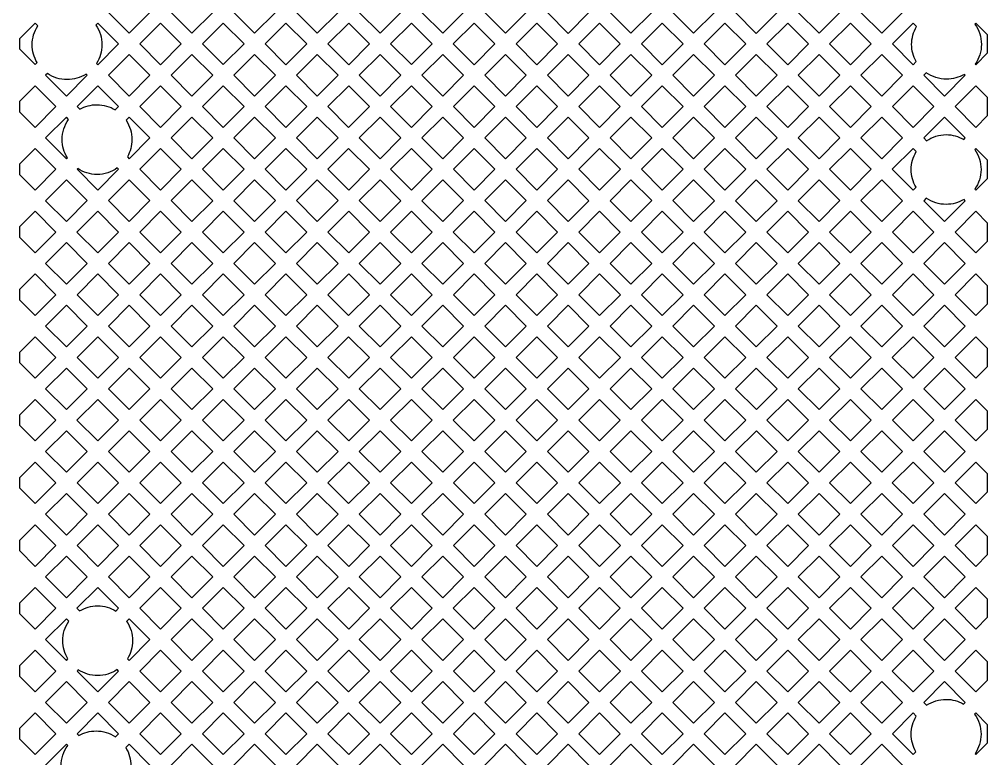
# Model space of a CAD drawing. Extents: x 726 to 4465, y 139 to 737.
# Drawn here: x 3900.276 to 3905.212, y 351.413 to 355.182 of the extents above; entities that cross this region are included whole.
import ezdxf

# ---------------------------------------------------------------- set-up
doc = ezdxf.new("R2010")
doc.units = 0
doc.layers.add('bak_bak_ttr1-bcq6716', color=11, linetype='Continuous')

msp = doc.modelspace()

# ---------------------------------------------------------------- linework, layer by layer
at = {"layer": 'bak_bak_ttr1-bcq6716'}
for points in [[(3900.7296, 355.2171), (3900.8356, 355.1111), (3900.9416, 355.2171), (3900.8356, 355.3231)], [(3901.6887, 355.2171), (3901.7947, 355.1111), (3901.9007, 355.2171), (3901.7947, 355.3231)], [(3901.0494, 355.2171), (3901.1554, 355.1111), (3901.2613, 355.2169), (3901.1553, 355.323)], [(3901.3691, 355.2169), (3901.4749, 355.1111), (3901.581, 355.2171), (3901.4751, 355.323)], [(3902.0085, 355.2171), (3902.1145, 355.1111), (3902.2204, 355.2169), (3902.1144, 355.323)], [(3902.3282, 355.2169), (3902.434, 355.1111), (3902.5401, 355.2171), (3902.4342, 355.323)], [(3902.6478, 355.2171), (3902.7538, 355.1111), (3902.8597, 355.2169), (3902.7537, 355.323)], [(3902.9675, 355.2169), (3903.0735, 355.1109), (3903.1795, 355.2169), (3903.0735, 355.323)], [(3903.2873, 355.2169), (3903.3931, 355.1111), (3903.4992, 355.2171), (3903.3933, 355.323)], [(3903.6069, 355.2171), (3903.7129, 355.1111), (3903.8188, 355.2169), (3903.7128, 355.323)], [(3903.9266, 355.2169), (3904.0326, 355.1109), (3904.1386, 355.2169), (3904.0326, 355.323)], [(3904.2464, 355.2169), (3904.3523, 355.1111), (3904.4583, 355.2171), (3904.3524, 355.323)], [(3904.566, 355.2171), (3904.672, 355.1111), (3904.7779, 355.2169), (3904.6719, 355.323)], [(3900.8895, 355.0572), (3900.9955, 354.9512), (3901.1015, 355.0572), (3900.9955, 355.1632)], [(3901.2093, 355.0572), (3901.3152, 354.9513), (3901.4211, 355.0572), (3901.3152, 355.1631)], [(3901.5288, 355.0572), (3901.6348, 354.9512), (3901.7408, 355.0572), (3901.6348, 355.1632)], [(3901.8486, 355.0572), (3901.9546, 354.9512), (3902.0606, 355.0572), (3901.9546, 355.1632)], [(3902.1684, 355.0572), (3902.2743, 354.9513), (3902.3802, 355.0572), (3902.2743, 355.1631)], [(3902.4879, 355.0572), (3902.5939, 354.9512), (3902.7, 355.0572), (3902.5939, 355.1632)], [(3902.8077, 355.0572), (3902.9137, 354.9512), (3903.0196, 355.0571), (3902.9136, 355.1631)], [(3903.1274, 355.0571), (3903.2333, 354.9512), (3903.3393, 355.0572), (3903.2334, 355.1631)], [(3903.447, 355.0572), (3903.553, 354.9512), (3903.6591, 355.0572), (3903.553, 355.1632)], [(3903.7668, 355.0572), (3903.8728, 354.9512), (3903.9787, 355.0571), (3903.8727, 355.1631)], [(3904.0865, 355.0571), (3904.1924, 354.9512), (3904.2984, 355.0572), (3904.1925, 355.1631)], [(3904.4061, 355.0572), (3904.5121, 354.9512), (3904.6182, 355.0572), (3904.5121, 355.1632)], [(3900.7296, 354.8973), (3900.8356, 354.7913), (3900.9416, 354.8973), (3900.8356, 355.0033)], [(3901.0494, 354.8973), (3901.1553, 354.7914), (3901.2613, 354.8974), (3901.1554, 355.0033)], [(3901.3691, 354.8974), (3901.4751, 354.7914), (3901.581, 354.8973), (3901.4749, 355.0033)], [(3901.6887, 354.8973), (3901.7947, 354.7913), (3901.9007, 354.8973), (3901.7947, 355.0033)], [(3902.0085, 354.8973), (3902.1144, 354.7914), (3902.2204, 354.8974), (3902.1145, 355.0033)], [(3902.3282, 354.8974), (3902.4342, 354.7914), (3902.5401, 354.8973), (3902.434, 355.0033)], [(3902.6478, 354.8973), (3902.7538, 354.7913), (3902.8598, 354.8973), (3902.7538, 355.0033)], [(3902.9676, 354.8973), (3903.0735, 354.7914), (3903.1794, 354.8973), (3903.0735, 355.0032)], [(3903.2871, 354.8973), (3903.3931, 354.7913), (3903.4992, 354.8973), (3903.3931, 355.0033)], [(3903.6069, 354.8973), (3903.7129, 354.7913), (3903.8189, 354.8973), (3903.7129, 355.0033)], [(3903.9267, 354.8973), (3904.0326, 354.7914), (3904.1385, 354.8973), (3904.0326, 355.0032)], [(3904.2462, 354.8973), (3904.3523, 354.7913), (3904.4583, 354.8973), (3904.3523, 355.0033)], [(3904.566, 354.8973), (3904.672, 354.7913), (3904.7781, 354.8973), (3904.672, 355.0033)], [(3900.2759, 354.7116), (3900.3561, 354.6315), (3900.4621, 354.7375), (3900.3561, 354.8435), (3900.2759, 354.7634)], [(3900.8895, 354.7374), (3900.9954, 354.6315), (3901.1014, 354.7375), (3900.9955, 354.8434)], [(3901.2092, 354.7375), (3901.3152, 354.6315), (3901.4212, 354.7375), (3901.3152, 354.8435)], [(3901.5289, 354.7375), (3901.635, 354.6315), (3901.7408, 354.7374), (3901.6348, 354.8434)], [(3901.8486, 354.7374), (3901.9545, 354.6315), (3902.0605, 354.7375), (3901.9546, 354.8434)], [(3902.1683, 354.7375), (3902.2743, 354.6315), (3902.3803, 354.7375), (3902.2743, 354.8435)], [(3902.4881, 354.7375), (3902.5941, 354.6315), (3902.7, 354.7374), (3902.5939, 354.8434)], [(3902.8077, 354.7374), (3902.9136, 354.6315), (3903.0196, 354.7375), (3902.9137, 354.8434)], [(3903.1274, 354.7375), (3903.2334, 354.6315), (3903.3393, 354.7374), (3903.2333, 354.8434)], [(3903.447, 354.7374), (3903.553, 354.6314), (3903.6591, 354.7374), (3903.553, 354.8434)], [(3903.7668, 354.7374), (3903.8727, 354.6315), (3903.9787, 354.7375), (3903.8728, 354.8434)], [(3904.0865, 354.7375), (3904.1925, 354.6315), (3904.2984, 354.7374), (3904.1924, 354.8434)], [(3904.4061, 354.7374), (3904.5121, 354.6314), (3904.6182, 354.7374), (3904.5121, 354.8434)], [(3904.7259, 354.7374), (3904.8318, 354.6315), (3904.9378, 354.7375), (3904.8319, 354.8434)], [(3905.0456, 354.7375), (3905.1516, 354.6315), (3905.2117, 354.6916), (3905.2117, 354.7832), (3905.1515, 354.8434)], [(3901.0493, 354.5776), (3901.1553, 354.4716), (3901.2613, 354.5776), (3901.1553, 354.6836)], [(3901.3691, 354.5776), (3901.4751, 354.4716), (3901.5811, 354.5776), (3901.4751, 354.6836)], [(3901.6888, 354.5776), (3901.7947, 354.4717), (3901.9006, 354.5776), (3901.7947, 354.6835)], [(3902.0084, 354.5776), (3902.1144, 354.4716), (3902.2204, 354.5776), (3902.1144, 354.6836)], [(3902.3282, 354.5776), (3902.4342, 354.4716), (3902.5402, 354.5776), (3902.4342, 354.6836)], [(3902.6479, 354.5776), (3902.7538, 354.4717), (3902.8597, 354.5776), (3902.7538, 354.6835)], [(3902.9675, 354.5776), (3903.0735, 354.4716), (3903.1795, 354.5776), (3903.0735, 354.6836)], [(3903.2873, 354.5776), (3903.3933, 354.4716), (3903.4992, 354.5775), (3903.3931, 354.6835)], [(3903.6069, 354.5775), (3903.7128, 354.4716), (3903.8188, 354.5776), (3903.7129, 354.6835)], [(3903.9266, 354.5776), (3904.0326, 354.4716), (3904.1386, 354.5776), (3904.0326, 354.6836)], [(3904.2464, 354.5776), (3904.3524, 354.4716), (3904.4583, 354.5775), (3904.3523, 354.6835)], [(3904.566, 354.5775), (3904.6719, 354.4716), (3904.7779, 354.5776), (3904.672, 354.6835)], [(3900.2759, 354.3919), (3900.3561, 354.3117), (3900.4621, 354.4177), (3900.3561, 354.5237), (3900.2759, 354.4436)], [(3900.8895, 354.4179), (3900.9955, 354.3118), (3901.1014, 354.4177), (3900.9954, 354.5237)], [(3901.2092, 354.4177), (3901.3152, 354.3117), (3901.4212, 354.4177), (3901.3152, 354.5237)], [(3901.5289, 354.4177), (3901.6348, 354.3118), (3901.7408, 354.4179), (3901.635, 354.5237)], [(3901.8486, 354.4179), (3901.9546, 354.3119), (3902.0605, 354.4177), (3901.9545, 354.5237)], [(3902.1683, 354.4177), (3902.2743, 354.3117), (3902.3803, 354.4177), (3902.2743, 354.5237)], [(3902.4881, 354.4177), (3902.5939, 354.3119), (3902.7, 354.4179), (3902.5941, 354.5237)], [(3902.8077, 354.4179), (3902.9137, 354.3118), (3903.0196, 354.4177), (3902.9136, 354.5237)], [(3903.1274, 354.4177), (3903.2334, 354.3117), (3903.3394, 354.4177), (3903.2334, 354.5237)], [(3903.4472, 354.4177), (3903.553, 354.3118), (3903.6589, 354.4177), (3903.553, 354.5236)], [(3903.7667, 354.4177), (3903.8727, 354.3117), (3903.9787, 354.4177), (3903.8727, 354.5237)], [(3904.0865, 354.4177), (3904.1925, 354.3117), (3904.2985, 354.4177), (3904.1925, 354.5237)], [(3904.4063, 354.4177), (3904.5121, 354.3118), (3904.618, 354.4177), (3904.5121, 354.5236)], [(3900.41, 354.2578), (3900.5158, 354.152), (3900.6218, 354.258), (3900.516, 354.3639)], [(3900.7296, 354.258), (3900.8356, 354.152), (3900.9416, 354.258), (3900.8356, 354.364)], [(3901.0494, 354.258), (3901.1554, 354.152), (3901.2613, 354.2578), (3901.1553, 354.3639)], [(3901.3691, 354.2578), (3901.4749, 354.152), (3901.581, 354.258), (3901.4751, 354.3639)], [(3901.6887, 354.258), (3901.7947, 354.152), (3901.9007, 354.258), (3901.7947, 354.364)], [(3902.0085, 354.258), (3902.1145, 354.152), (3902.2204, 354.2578), (3902.1144, 354.3639)], [(3902.3282, 354.2578), (3902.434, 354.152), (3902.5401, 354.258), (3902.4342, 354.3639)], [(3902.6478, 354.258), (3902.7538, 354.152), (3902.8598, 354.258), (3902.7538, 354.364)], [(3902.9676, 354.258), (3903.0736, 354.152), (3903.1795, 354.2578), (3903.0735, 354.3639)], [(3903.2873, 354.2578), (3903.3931, 354.152), (3903.4992, 354.258), (3903.3933, 354.3639)], [(3903.6069, 354.258), (3903.7129, 354.152), (3903.8188, 354.2578), (3903.7128, 354.3639)], [(3903.9266, 354.2578), (3904.0326, 354.1518), (3904.1386, 354.2578), (3904.0326, 354.3639)], [(3904.2464, 354.2578), (3904.3523, 354.152), (3904.4583, 354.258), (3904.3524, 354.3639)], [(3904.566, 354.258), (3904.672, 354.152), (3904.7779, 354.2578), (3904.6719, 354.3639)], [(3900.2759, 354.0723), (3900.3561, 353.9922), (3900.462, 354.0981), (3900.3561, 354.204), (3900.2759, 354.1238)], [(3900.5697, 354.0981), (3900.6757, 353.9921), (3900.7817, 354.0981), (3900.6757, 354.2041)], [(3900.8895, 354.0981), (3900.9955, 353.9921), (3901.1015, 354.0981), (3900.9955, 354.2041)], [(3901.2093, 354.0981), (3901.3152, 353.9922), (3901.4211, 354.0981), (3901.3152, 354.204)], [(3901.5288, 354.0981), (3901.6348, 353.9921), (3901.7408, 354.0981), (3901.6348, 354.2041)], [(3901.8486, 354.0981), (3901.9546, 353.9921), (3902.0606, 354.0981), (3901.9546, 354.2041)], [(3902.1684, 354.0981), (3902.2743, 353.9922), (3902.3802, 354.0981), (3902.2743, 354.204)], [(3902.4879, 354.0981), (3902.5939, 353.9921), (3902.7, 354.0981), (3902.5939, 354.2041)], [(3902.8077, 354.0981), (3902.9137, 353.9921), (3903.0197, 354.0981), (3902.9137, 354.2041)], [(3903.1275, 354.0981), (3903.2334, 353.9922), (3903.3393, 354.0981), (3903.2334, 354.204)], [(3903.447, 354.0981), (3903.553, 353.9921), (3903.6591, 354.0981), (3903.553, 354.2041)], [(3903.7668, 354.0981), (3903.8728, 353.9921), (3903.9787, 354.0979), (3903.8727, 354.204)], [(3904.0865, 354.0979), (3904.1924, 353.9921), (3904.2984, 354.0981), (3904.1925, 354.204)], [(3904.4061, 354.0981), (3904.5121, 353.9921), (3904.6182, 354.0981), (3904.5121, 354.2041)], [(3904.7259, 354.0981), (3904.8319, 353.9921), (3904.9378, 354.0979), (3904.8318, 354.204)], [(3905.0456, 354.0979), (3905.1515, 353.9921), (3905.2117, 354.0523), (3905.2117, 354.1439), (3905.1516, 354.204)], [(3900.41, 353.9383), (3900.516, 353.8323), (3900.6219, 353.9382), (3900.5158, 354.0442)], [(3900.7296, 353.9382), (3900.8356, 353.8322), (3900.9416, 353.9382), (3900.8356, 354.0442)], [(3901.0494, 353.9382), (3901.1553, 353.8323), (3901.2613, 353.9383), (3901.1554, 354.0442)], [(3901.3691, 353.9383), (3901.4751, 353.8323), (3901.581, 353.9382), (3901.4749, 354.0442)], [(3901.6887, 353.9382), (3901.7947, 353.8322), (3901.9007, 353.9382), (3901.7947, 354.0442)], [(3902.0085, 353.9382), (3902.1144, 353.8323), (3902.2204, 353.9383), (3902.1145, 354.0442)], [(3902.3282, 353.9383), (3902.4342, 353.8323), (3902.5401, 353.9382), (3902.434, 354.0442)], [(3902.6478, 353.9382), (3902.7538, 353.8322), (3902.8598, 353.9382), (3902.7538, 354.0442)], [(3902.9676, 353.9382), (3903.0735, 353.8323), (3903.1795, 353.9383), (3903.0736, 354.0442)], [(3903.2873, 353.9383), (3903.3933, 353.8323), (3903.4992, 353.9382), (3903.3931, 354.0442)], [(3903.6069, 353.9382), (3903.7129, 353.8322), (3903.8189, 353.9382), (3903.7129, 354.0442)], [(3903.9267, 353.9382), (3904.0326, 353.8323), (3904.1385, 353.9382), (3904.0326, 354.0441)], [(3904.2462, 353.9382), (3904.3523, 353.8322), (3904.4583, 353.9382), (3904.3523, 354.0442)], [(3904.566, 353.9382), (3904.672, 353.8322), (3904.7781, 353.9382), (3904.672, 354.0442)], [(3904.8858, 353.9382), (3904.9917, 353.8323), (3905.0976, 353.9382), (3904.9917, 354.0441)], [(3900.2759, 353.7525), (3900.3561, 353.6724), (3900.4621, 353.7784), (3900.3561, 353.8844), (3900.2759, 353.8043)], [(3900.5698, 353.7784), (3900.6759, 353.6724), (3900.7817, 353.7783), (3900.6757, 353.8843)], [(3900.8895, 353.7783), (3900.9954, 353.6724), (3901.1014, 353.7784), (3900.9955, 353.8843)], [(3901.2092, 353.7784), (3901.3152, 353.6724), (3901.4212, 353.7784), (3901.3152, 353.8844)], [(3901.5289, 353.7784), (3901.635, 353.6724), (3901.7408, 353.7783), (3901.6348, 353.8843)], [(3901.8486, 353.7783), (3901.9545, 353.6724), (3902.0605, 353.7784), (3901.9546, 353.8843)], [(3902.1683, 353.7784), (3902.2743, 353.6724), (3902.3803, 353.7784), (3902.2743, 353.8844)], [(3902.4881, 353.7784), (3902.5941, 353.6724), (3902.7, 353.7783), (3902.5939, 353.8843)], [(3902.8077, 353.7783), (3902.9136, 353.6724), (3903.0196, 353.7784), (3902.9137, 353.8843)], [(3903.1274, 353.7784), (3903.2334, 353.6724), (3903.3394, 353.7784), (3903.2334, 353.8844)], [(3903.4472, 353.7784), (3903.5532, 353.6724), (3903.6591, 353.7783), (3903.553, 353.8843)], [(3903.7668, 353.7783), (3903.8727, 353.6724), (3903.9787, 353.7784), (3903.8728, 353.8843)], [(3904.0865, 353.7784), (3904.1925, 353.6724), (3904.2984, 353.7783), (3904.1924, 353.8843)], [(3904.4061, 353.7783), (3904.5121, 353.6723), (3904.6182, 353.7783), (3904.5121, 353.8843)], [(3904.7259, 353.7783), (3904.8318, 353.6724), (3904.9378, 353.7784), (3904.8319, 353.8843)], [(3905.0456, 353.7784), (3905.1516, 353.6724), (3905.2117, 353.7325), (3905.2117, 353.8241), (3905.1515, 353.8843)], [(3900.41, 353.6185), (3900.516, 353.5125), (3900.622, 353.6185), (3900.516, 353.7245)], [(3900.7297, 353.6185), (3900.8356, 353.5126), (3900.9415, 353.6185), (3900.8356, 353.7244)], [(3901.0493, 353.6185), (3901.1553, 353.5125), (3901.2613, 353.6185), (3901.1553, 353.7245)], [(3901.3691, 353.6185), (3901.4751, 353.5125), (3901.5811, 353.6185), (3901.4751, 353.7245)], [(3901.6888, 353.6185), (3901.7947, 353.5126), (3901.9006, 353.6185), (3901.7947, 353.7244)], [(3902.0084, 353.6185), (3902.1144, 353.5125), (3902.2204, 353.6185), (3902.1144, 353.7245)], [(3902.3282, 353.6185), (3902.4342, 353.5125), (3902.5402, 353.6185), (3902.4342, 353.7245)], [(3902.6479, 353.6185), (3902.7538, 353.5126), (3902.8597, 353.6185), (3902.7538, 353.7244)], [(3902.9675, 353.6185), (3903.0735, 353.5125), (3903.1795, 353.6185), (3903.0735, 353.7245)], [(3903.2873, 353.6185), (3903.3933, 353.5125), (3903.4993, 353.6185), (3903.3933, 353.7245)], [(3903.607, 353.6185), (3903.7129, 353.5126), (3903.8188, 353.6185), (3903.7129, 353.7244)], [(3903.9266, 353.6185), (3904.0326, 353.5125), (3904.1386, 353.6185), (3904.0326, 353.7245)], [(3904.2464, 353.6185), (3904.3524, 353.5125), (3904.4583, 353.6184), (3904.3523, 353.7244)], [(3904.566, 353.6184), (3904.6719, 353.5125), (3904.7779, 353.6185), (3904.672, 353.7244)], [(3904.8857, 353.6185), (3904.9917, 353.5125), (3905.0977, 353.6185), (3904.9917, 353.7245)], [(3900.2759, 353.4328), (3900.3561, 353.3526), (3900.4621, 353.4586), (3900.3561, 353.5646), (3900.2759, 353.4845)], [(3900.5698, 353.4586), (3900.6757, 353.3527), (3900.7817, 353.4588), (3900.6759, 353.5646)], [(3900.8895, 353.4588), (3900.9955, 353.3527), (3901.1014, 353.4586), (3900.9954, 353.5646)], [(3901.2092, 353.4586), (3901.3152, 353.3526), (3901.4212, 353.4586), (3901.3152, 353.5646)], [(3901.5289, 353.4586), (3901.6348, 353.3527), (3901.7408, 353.4588), (3901.635, 353.5646)], [(3901.8486, 353.4588), (3901.9546, 353.3527), (3902.0605, 353.4586), (3901.9545, 353.5646)], [(3902.1683, 353.4586), (3902.2743, 353.3526), (3902.3803, 353.4586), (3902.2743, 353.5646)], [(3902.4881, 353.4586), (3902.5939, 353.3527), (3902.7, 353.4588), (3902.5941, 353.5646)], [(3902.8077, 353.4588), (3902.9137, 353.3527), (3903.0196, 353.4586), (3902.9136, 353.5646)], [(3903.1274, 353.4586), (3903.2334, 353.3526), (3903.3394, 353.4586), (3903.2334, 353.5646)], [(3903.4472, 353.4586), (3903.553, 353.3527), (3903.6591, 353.4588), (3903.5532, 353.5646)], [(3903.7668, 353.4588), (3903.8728, 353.3527), (3903.9787, 353.4586), (3903.8727, 353.5646)], [(3904.0865, 353.4586), (3904.1925, 353.3526), (3904.2985, 353.4586), (3904.1925, 353.5646)], [(3904.4063, 353.4586), (3904.5121, 353.3527), (3904.618, 353.4586), (3904.5121, 353.5645)], [(3904.7258, 353.4586), (3904.8318, 353.3526), (3904.9378, 353.4586), (3904.8318, 353.5646)], [(3905.0456, 353.4586), (3905.1515, 353.3527), (3905.2117, 353.4129), (3905.2117, 353.5046), (3905.1516, 353.5646)], [(3900.41, 353.2987), (3900.5158, 353.1929), (3900.6219, 353.2989), (3900.516, 353.4048)], [(3900.7296, 353.2989), (3900.8356, 353.1929), (3900.9416, 353.2989), (3900.8356, 353.4049)], [(3901.0494, 353.2989), (3901.1554, 353.1929), (3901.2613, 353.2987), (3901.1553, 353.4048)], [(3901.3691, 353.2987), (3901.4749, 353.1929), (3901.581, 353.2989), (3901.4751, 353.4048)], [(3901.6887, 353.2989), (3901.7947, 353.1929), (3901.9007, 353.2989), (3901.7947, 353.4049)], [(3902.0085, 353.2989), (3902.1145, 353.1929), (3902.2204, 353.2987), (3902.1144, 353.4048)], [(3902.3282, 353.2987), (3902.434, 353.1929), (3902.5401, 353.2989), (3902.4342, 353.4048)], [(3902.6478, 353.2989), (3902.7538, 353.1929), (3902.8598, 353.2989), (3902.7538, 353.4049)], [(3902.9676, 353.2989), (3903.0736, 353.1929), (3903.1795, 353.2987), (3903.0735, 353.4048)], [(3903.2873, 353.2987), (3903.3931, 353.1929), (3903.4992, 353.2989), (3903.3933, 353.4048)], [(3903.6069, 353.2989), (3903.7129, 353.1929), (3903.8189, 353.2989), (3903.7129, 353.4049)], [(3903.9267, 353.2989), (3904.0327, 353.1929), (3904.1386, 353.2987), (3904.0326, 353.4048)], [(3904.2464, 353.2987), (3904.3523, 353.1929), (3904.4583, 353.2989), (3904.3524, 353.4048)], [(3904.566, 353.2989), (3904.672, 353.1929), (3904.7779, 353.2987), (3904.6719, 353.4048)], [(3904.8857, 353.2987), (3904.9916, 353.1929), (3905.0976, 353.2989), (3904.9917, 353.4048)], [(3900.2759, 353.1132), (3900.3561, 353.0331), (3900.462, 353.139), (3900.3561, 353.2449), (3900.2759, 353.1647)], [(3900.5697, 353.139), (3900.6757, 353.033), (3900.7817, 353.139), (3900.6757, 353.245)], [(3900.8895, 353.139), (3900.9955, 353.033), (3901.1015, 353.139), (3900.9955, 353.245)], [(3901.2093, 353.139), (3901.3152, 353.0331), (3901.4211, 353.139), (3901.3152, 353.2449)], [(3901.5288, 353.139), (3901.6348, 353.033), (3901.7408, 353.139), (3901.6348, 353.245)], [(3901.8486, 353.139), (3901.9546, 353.033), (3902.0606, 353.139), (3901.9546, 353.245)], [(3902.1684, 353.139), (3902.2743, 353.0331), (3902.3802, 353.139), (3902.2743, 353.2449)], [(3902.4879, 353.139), (3902.5939, 353.033), (3902.7, 353.139), (3902.5939, 353.245)], [(3902.8077, 353.139), (3902.9137, 353.033), (3903.0197, 353.139), (3902.9137, 353.245)], [(3903.1275, 353.139), (3903.2334, 353.0331), (3903.3393, 353.139), (3903.2334, 353.2449)], [(3903.447, 353.139), (3903.553, 353.033), (3903.6591, 353.139), (3903.553, 353.245)], [(3903.7668, 353.139), (3903.8728, 353.033), (3903.9788, 353.139), (3903.8728, 353.245)], [(3904.0866, 353.139), (3904.1925, 353.0331), (3904.2984, 353.139), (3904.1925, 353.2449)], [(3904.4061, 353.139), (3904.5121, 353.033), (3904.6182, 353.139), (3904.5121, 353.245)], [(3904.7259, 353.139), (3904.8318, 353.0331), (3904.9377, 353.139), (3904.8318, 353.2449)], [(3905.0454, 353.139), (3905.1515, 353.033), (3905.2117, 353.0932), (3905.2117, 353.1848), (3905.1515, 353.245)], [(3900.41, 352.9792), (3900.516, 352.8732), (3900.6219, 352.9791), (3900.5158, 353.0851)], [(3900.7296, 352.9791), (3900.8356, 352.8731), (3900.9416, 352.9791), (3900.8356, 353.0851)], [(3901.0494, 352.9791), (3901.1553, 352.8732), (3901.2613, 352.9792), (3901.1554, 353.0851)], [(3901.3691, 352.9792), (3901.4751, 352.8732), (3901.581, 352.9791), (3901.4749, 353.0851)], [(3901.6887, 352.9791), (3901.7947, 352.8731), (3901.9007, 352.9791), (3901.7947, 353.0851)], [(3902.0085, 352.9791), (3902.1144, 352.8732), (3902.2204, 352.9792), (3902.1145, 353.0851)], [(3902.3282, 352.9792), (3902.4342, 352.8732), (3902.5401, 352.9791), (3902.434, 353.0851)], [(3902.6478, 352.9791), (3902.7538, 352.8731), (3902.8598, 352.9791), (3902.7538, 353.0851)], [(3902.9676, 352.9791), (3903.0735, 352.8732), (3903.1795, 352.9792), (3903.0736, 353.0851)], [(3903.2873, 352.9792), (3903.3933, 352.8732), (3903.4992, 352.9791), (3903.3931, 353.0851)], [(3903.6069, 352.9791), (3903.7129, 352.8731), (3903.8189, 352.9791), (3903.7129, 353.0851)], [(3903.9267, 352.9791), (3904.0326, 352.8732), (3904.1386, 352.9792), (3904.0327, 353.0851)], [(3904.2464, 352.9792), (3904.3524, 352.8732), (3904.4583, 352.9791), (3904.3523, 353.0851)], [(3904.566, 352.9791), (3904.6719, 352.8732), (3904.7779, 352.9792), (3904.672, 353.0851)], [(3904.8857, 352.9792), (3904.9917, 352.8732), (3905.0976, 352.9791), (3904.9916, 353.0851)], [(3900.2759, 352.7934), (3900.3561, 352.7133), (3900.4621, 352.8193), (3900.3561, 352.9253), (3900.2759, 352.8452)], [(3900.5698, 352.8193), (3900.6759, 352.7133), (3900.7817, 352.8192), (3900.6757, 352.9252)], [(3900.8895, 352.8192), (3900.9954, 352.7133), (3901.1014, 352.8193), (3900.9955, 352.9252)], [(3901.2092, 352.8193), (3901.3152, 352.7133), (3901.4212, 352.8193), (3901.3152, 352.9253)], [(3901.5289, 352.8193), (3901.635, 352.7133), (3901.7408, 352.8192), (3901.6348, 352.9252)], [(3901.8486, 352.8192), (3901.9545, 352.7133), (3902.0605, 352.8193), (3901.9546, 352.9252)], [(3902.1683, 352.8193), (3902.2743, 352.7133), (3902.3803, 352.8193), (3902.2743, 352.9253)], [(3902.4881, 352.8193), (3902.5941, 352.7133), (3902.7, 352.8192), (3902.5939, 352.9252)], [(3902.8077, 352.8192), (3902.9136, 352.7133), (3903.0196, 352.8193), (3902.9137, 352.9252)], [(3903.1274, 352.8193), (3903.2334, 352.7133), (3903.3394, 352.8193), (3903.2334, 352.9253)], [(3903.4472, 352.8193), (3903.5532, 352.7133), (3903.6591, 352.8192), (3903.553, 352.9252)], [(3903.7668, 352.8192), (3903.8727, 352.7133), (3903.9787, 352.8193), (3903.8728, 352.9252)], [(3904.0865, 352.8193), (3904.1925, 352.7133), (3904.2985, 352.8193), (3904.1925, 352.9253)], [(3904.4063, 352.8193), (3904.5121, 352.7134), (3904.618, 352.8193), (3904.5121, 352.9252)], [(3904.7258, 352.8193), (3904.8318, 352.7133), (3904.9378, 352.8193), (3904.8318, 352.9253)], [(3905.0456, 352.8193), (3905.1516, 352.7133), (3905.2117, 352.7734), (3905.2117, 352.865), (3905.1515, 352.9252)], [(3900.41, 352.6594), (3900.516, 352.5534), (3900.622, 352.6594), (3900.516, 352.7654)], [(3900.7297, 352.6594), (3900.8356, 352.5535), (3900.9415, 352.6594), (3900.8356, 352.7653)], [(3901.0493, 352.6594), (3901.1553, 352.5534), (3901.2613, 352.6594), (3901.1553, 352.7654)], [(3901.3691, 352.6594), (3901.4751, 352.5534), (3901.5811, 352.6594), (3901.4751, 352.7654)], [(3901.6888, 352.6594), (3901.7947, 352.5535), (3901.9006, 352.6594), (3901.7947, 352.7653)], [(3902.0084, 352.6594), (3902.1144, 352.5534), (3902.2204, 352.6594), (3902.1144, 352.7654)], [(3902.3282, 352.6594), (3902.4342, 352.5534), (3902.5402, 352.6594), (3902.4342, 352.7654)], [(3902.6479, 352.6594), (3902.7538, 352.5535), (3902.8597, 352.6594), (3902.7538, 352.7653)], [(3902.9675, 352.6594), (3903.0735, 352.5534), (3903.1795, 352.6594), (3903.0735, 352.7654)], [(3903.2873, 352.6594), (3903.3933, 352.5534), (3903.4993, 352.6594), (3903.3933, 352.7654)], [(3903.607, 352.6594), (3903.7129, 352.5535), (3903.8188, 352.6594), (3903.7129, 352.7653)], [(3903.9266, 352.6594), (3904.0326, 352.5534), (3904.1386, 352.6594), (3904.0326, 352.7654)], [(3904.2464, 352.6594), (3904.3523, 352.5535), (3904.4583, 352.6595), (3904.3524, 352.7654)], [(3904.566, 352.6595), (3904.672, 352.5535), (3904.7779, 352.6594), (3904.6719, 352.7654)], [(3904.8857, 352.6594), (3904.9917, 352.5534), (3905.0977, 352.6594), (3904.9917, 352.7654)], [(3900.2759, 352.4737), (3900.3561, 352.3935), (3900.4621, 352.4995), (3900.3561, 352.6055), (3900.2759, 352.5254)], [(3900.5698, 352.4995), (3900.6757, 352.3936), (3900.7817, 352.4997), (3900.6759, 352.6055)], [(3900.8895, 352.4997), (3900.9955, 352.3936), (3901.1014, 352.4995), (3900.9954, 352.6055)], [(3901.2092, 352.4995), (3901.3152, 352.3935), (3901.4212, 352.4995), (3901.3152, 352.6055)], [(3901.5289, 352.4995), (3901.6348, 352.3936), (3901.7408, 352.4997), (3901.635, 352.6055)], [(3901.8486, 352.4997), (3901.9546, 352.3936), (3902.0605, 352.4995), (3901.9545, 352.6055)], [(3902.1683, 352.4995), (3902.2743, 352.3935), (3902.3803, 352.4995), (3902.2743, 352.6055)], [(3902.4881, 352.4995), (3902.5939, 352.3936), (3902.7, 352.4997), (3902.5941, 352.6055)], [(3902.8077, 352.4997), (3902.9137, 352.3936), (3903.0196, 352.4995), (3902.9136, 352.6055)], [(3903.1274, 352.4995), (3903.2334, 352.3935), (3903.3394, 352.4995), (3903.2334, 352.6055)], [(3903.4472, 352.4995), (3903.553, 352.3936), (3903.6591, 352.4997), (3903.5532, 352.6055)], [(3903.7668, 352.4997), (3903.8728, 352.3936), (3903.9787, 352.4995), (3903.8727, 352.6055)], [(3904.0865, 352.4995), (3904.1924, 352.3936), (3904.2984, 352.4997), (3904.1925, 352.6055)], [(3904.4061, 352.4997), (3904.5121, 352.3936), (3904.6182, 352.4997), (3904.5121, 352.6057)], [(3904.7259, 352.4997), (3904.8319, 352.3936), (3904.9378, 352.4995), (3904.8318, 352.6055)], [(3905.0456, 352.4995), (3905.1515, 352.3936), (3905.2117, 352.4538), (3905.2117, 352.5455), (3905.1516, 352.6055)], [(3900.41, 352.3396), (3900.5158, 352.2337), (3900.6218, 352.3398), (3900.516, 352.4456)], [(3900.7296, 352.3398), (3900.8356, 352.2337), (3900.9416, 352.3398), (3900.8356, 352.4458)], [(3901.0494, 352.3398), (3901.1554, 352.2337), (3901.2613, 352.3396), (3901.1553, 352.4456)], [(3901.3691, 352.3396), (3901.4749, 352.2337), (3901.581, 352.3398), (3901.4751, 352.4456)], [(3901.6887, 352.3398), (3901.7947, 352.2337), (3901.9007, 352.3398), (3901.7947, 352.4458)], [(3902.0085, 352.3398), (3902.1145, 352.2337), (3902.2204, 352.3396), (3902.1144, 352.4456)], [(3902.3282, 352.3396), (3902.434, 352.2337), (3902.5401, 352.3398), (3902.4342, 352.4456)], [(3902.6478, 352.3398), (3902.7538, 352.2337), (3902.8598, 352.3398), (3902.7538, 352.4458)], [(3902.9676, 352.3398), (3903.0736, 352.2337), (3903.1795, 352.3396), (3903.0735, 352.4456)], [(3903.2873, 352.3396), (3903.3931, 352.2337), (3903.4992, 352.3398), (3903.3933, 352.4456)], [(3903.6069, 352.3398), (3903.7129, 352.2337), (3903.8189, 352.3398), (3903.7129, 352.4458)], [(3903.9267, 352.3398), (3904.0326, 352.2339), (3904.1385, 352.3398), (3904.0326, 352.4456)], [(3904.2462, 352.3398), (3904.3523, 352.2337), (3904.4583, 352.3398), (3904.3523, 352.4458)], [(3904.566, 352.3398), (3904.672, 352.2337), (3904.7781, 352.3398), (3904.672, 352.4458)], [(3904.8858, 352.3398), (3904.9917, 352.2339), (3905.0976, 352.3398), (3904.9917, 352.4456)], [(3900.2759, 352.1541), (3900.3561, 352.074), (3900.462, 352.1799), (3900.3561, 352.2858), (3900.2759, 352.2056)], [(3900.8895, 352.1799), (3900.9955, 352.0739), (3901.1015, 352.1799), (3900.9955, 352.2859)], [(3901.2093, 352.1799), (3901.3152, 352.074), (3901.4211, 352.1799), (3901.3152, 352.2858)], [(3901.5288, 352.1799), (3901.6348, 352.0739), (3901.7408, 352.1799), (3901.6348, 352.2859)], [(3901.8486, 352.1799), (3901.9546, 352.0739), (3902.0606, 352.1799), (3901.9546, 352.2859)], [(3902.1684, 352.1799), (3902.2743, 352.074), (3902.3802, 352.1799), (3902.2743, 352.2858)], [(3902.4879, 352.1799), (3902.5939, 352.0739), (3902.7, 352.1799), (3902.5939, 352.2859)], [(3902.8077, 352.1799), (3902.9137, 352.0739), (3903.0197, 352.1799), (3902.9137, 352.2859)], [(3903.1275, 352.1799), (3903.2334, 352.074), (3903.3393, 352.1799), (3903.2334, 352.2858)], [(3903.447, 352.1799), (3903.553, 352.0739), (3903.6591, 352.1799), (3903.553, 352.2859)], [(3903.7668, 352.1799), (3903.8727, 352.074), (3903.9787, 352.18), (3903.8728, 352.2859)], [(3904.0865, 352.18), (3904.1925, 352.074), (3904.2984, 352.1799), (3904.1924, 352.2859)], [(3904.4061, 352.1799), (3904.5121, 352.0739), (3904.6182, 352.1799), (3904.5121, 352.2859)], [(3904.7259, 352.1799), (3904.8318, 352.074), (3904.9378, 352.18), (3904.8319, 352.2859)], [(3905.0456, 352.18), (3905.1516, 352.074), (3905.2117, 352.1341), (3905.2117, 352.2257), (3905.1515, 352.2859)], [(3901.0494, 352.02), (3901.1553, 351.9141), (3901.2613, 352.0201), (3901.1554, 352.126)], [(3901.3691, 352.0201), (3901.4751, 351.9141), (3901.581, 352.02), (3901.4749, 352.126)], [(3901.6887, 352.02), (3901.7947, 351.914), (3901.9007, 352.02), (3901.7947, 352.126)], [(3902.0085, 352.02), (3902.1144, 351.9141), (3902.2204, 352.0201), (3902.1145, 352.126)], [(3902.3282, 352.0201), (3902.4342, 351.9141), (3902.5401, 352.02), (3902.434, 352.126)], [(3902.6478, 352.02), (3902.7538, 351.914), (3902.8598, 352.02), (3902.7538, 352.126)], [(3902.9676, 352.02), (3903.0735, 351.9141), (3903.1795, 352.0201), (3903.0736, 352.126)], [(3903.2873, 352.0201), (3903.3933, 351.9141), (3903.4992, 352.02), (3903.3931, 352.126)], [(3903.6069, 352.02), (3903.7128, 351.9141), (3903.8188, 352.0201), (3903.7129, 352.126)], [(3903.9266, 352.0201), (3904.0326, 351.9141), (3904.1386, 352.0201), (3904.0326, 352.1261)], [(3904.2464, 352.0201), (3904.3524, 351.9141), (3904.4583, 352.02), (3904.3523, 352.126)], [(3904.566, 352.02), (3904.6719, 351.9141), (3904.7779, 352.0201), (3904.672, 352.126)], [(3904.8857, 352.0201), (3904.9917, 351.9141), (3905.0977, 352.0201), (3904.9917, 352.1261)], [(3900.2759, 351.8343), (3900.3561, 351.7542), (3900.4621, 351.8602), (3900.3561, 351.9662), (3900.2759, 351.8861)], [(3900.8895, 351.8601), (3900.9954, 351.7542), (3901.1014, 351.8602), (3900.9955, 351.9661)], [(3901.2092, 351.8602), (3901.3152, 351.7542), (3901.4212, 351.8602), (3901.3152, 351.9662)], [(3901.5289, 351.8602), (3901.635, 351.7542), (3901.7408, 351.8601), (3901.6348, 351.9661)], [(3901.8486, 351.8601), (3901.9545, 351.7542), (3902.0605, 351.8602), (3901.9546, 351.9661)], [(3902.1683, 351.8602), (3902.2743, 351.7542), (3902.3803, 351.8602), (3902.2743, 351.9662)], [(3902.4881, 351.8602), (3902.5941, 351.7542), (3902.7, 351.8601), (3902.5939, 351.9661)], [(3902.8077, 351.8601), (3902.9136, 351.7542), (3903.0196, 351.8602), (3902.9137, 351.9661)], [(3903.1274, 351.8602), (3903.2334, 351.7542), (3903.3394, 351.8602), (3903.2334, 351.9662)], [(3903.4472, 351.8602), (3903.553, 351.7543), (3903.6589, 351.8602), (3903.553, 351.9661)], [(3903.7667, 351.8602), (3903.8727, 351.7542), (3903.9787, 351.8602), (3903.8727, 351.9662)], [(3904.0865, 351.8602), (3904.1925, 351.7542), (3904.2985, 351.8602), (3904.1925, 351.9662)], [(3904.4063, 351.8602), (3904.5121, 351.7543), (3904.618, 351.8602), (3904.5121, 351.9661)], [(3904.7258, 351.8602), (3904.8318, 351.7542), (3904.9378, 351.8602), (3904.8318, 351.9662)], [(3905.0456, 351.8602), (3905.1516, 351.7542), (3905.2117, 351.8143), (3905.2117, 351.9062), (3905.1516, 351.9662)], [(3900.41, 351.7003), (3900.516, 351.5943), (3900.622, 351.7003), (3900.516, 351.8063)], [(3900.7297, 351.7003), (3900.8356, 351.5944), (3900.9415, 351.7003), (3900.8356, 351.8062)], [(3901.0493, 351.7003), (3901.1553, 351.5943), (3901.2613, 351.7003), (3901.1553, 351.8063)], [(3901.3691, 351.7003), (3901.4751, 351.5943), (3901.5811, 351.7003), (3901.4751, 351.8063)], [(3901.6888, 351.7003), (3901.7947, 351.5944), (3901.9006, 351.7003), (3901.7947, 351.8062)], [(3902.0084, 351.7003), (3902.1144, 351.5943), (3902.2204, 351.7003), (3902.1144, 351.8063)], [(3902.3282, 351.7003), (3902.4342, 351.5943), (3902.5402, 351.7003), (3902.4342, 351.8063)], [(3902.6479, 351.7003), (3902.7538, 351.5944), (3902.8597, 351.7003), (3902.7538, 351.8062)], [(3902.9675, 351.7003), (3903.0735, 351.5943), (3903.1795, 351.7003), (3903.0735, 351.8063)], [(3903.2873, 351.7003), (3903.3931, 351.5944), (3903.4992, 351.7004), (3903.3933, 351.8063)], [(3903.6069, 351.7004), (3903.7129, 351.5944), (3903.8188, 351.7003), (3903.7128, 351.8063)], [(3903.9266, 351.7003), (3904.0326, 351.5943), (3904.1386, 351.7003), (3904.0326, 351.8063)], [(3904.2464, 351.7003), (3904.3523, 351.5944), (3904.4583, 351.7004), (3904.3524, 351.8063)], [(3904.566, 351.7004), (3904.672, 351.5944), (3904.7779, 351.7003), (3904.6719, 351.8063)], [(3900.2759, 351.5145), (3900.3561, 351.4344), (3900.4621, 351.5404), (3900.3561, 351.6464), (3900.2759, 351.5663)], [(3900.8895, 351.5406), (3900.9955, 351.4345), (3901.1014, 351.5404), (3900.9954, 351.6464)], [(3901.2092, 351.5404), (3901.3152, 351.4344), (3901.4212, 351.5404), (3901.3152, 351.6464)], [(3901.5289, 351.5404), (3901.6348, 351.4345), (3901.7408, 351.5406), (3901.635, 351.6464)], [(3901.8486, 351.5406), (3901.9546, 351.4345), (3902.0605, 351.5404), (3901.9545, 351.6464)], [(3902.1683, 351.5404), (3902.2743, 351.4344), (3902.3803, 351.5404), (3902.2743, 351.6464)], [(3902.4881, 351.5404), (3902.5939, 351.4345), (3902.6999, 351.5406), (3902.5941, 351.6464)], [(3902.8077, 351.5406), (3902.9137, 351.4345), (3903.0196, 351.5404), (3902.9136, 351.6464)], [(3903.1274, 351.5404), (3903.2333, 351.4345), (3903.3393, 351.5406), (3903.2334, 351.6464)], [(3903.447, 351.5406), (3903.553, 351.4345), (3903.6591, 351.5406), (3903.553, 351.6466)], [(3903.7668, 351.5406), (3903.8728, 351.4345), (3903.9787, 351.5404), (3903.8727, 351.6464)], [(3904.0865, 351.5404), (3904.1924, 351.4345), (3904.2984, 351.5406), (3904.1925, 351.6464)], [(3904.4061, 351.5406), (3904.5121, 351.4345), (3904.6182, 351.5406), (3904.5121, 351.6466)], [(3901.0494, 351.3807), (3901.1554, 351.2746), (3901.2613, 351.3805), (3901.1553, 351.4865)], [(3901.3691, 351.3805), (3901.4749, 351.2746), (3901.581, 351.3807), (3901.4751, 351.4865)], [(3901.6887, 351.3807), (3901.7947, 351.2746), (3901.9007, 351.3807), (3901.7947, 351.4867)], [(3902.0085, 351.3807), (3902.1145, 351.2746), (3902.2204, 351.3805), (3902.1144, 351.4865)], [(3902.3282, 351.3805), (3902.434, 351.2746), (3902.5401, 351.3807), (3902.4342, 351.4865)], [(3902.6478, 351.3807), (3902.7538, 351.2746), (3902.8598, 351.3807), (3902.7538, 351.4867)], [(3902.9676, 351.3807), (3903.0735, 351.2748), (3903.1794, 351.3807), (3903.0735, 351.4865)], [(3903.2871, 351.3807), (3903.3931, 351.2746), (3903.4992, 351.3807), (3903.3931, 351.4867)], [(3903.6069, 351.3807), (3903.7129, 351.2746), (3903.8189, 351.3807), (3903.7129, 351.4867)], [(3903.9267, 351.3807), (3904.0326, 351.2748), (3904.1385, 351.3807), (3904.0326, 351.4865)], [(3904.2462, 351.3807), (3904.3523, 351.2746), (3904.4583, 351.3807), (3904.3523, 351.4867)], [(3904.566, 351.3807), (3904.672, 351.2746), (3904.7781, 351.3807), (3904.672, 351.4867)]]:
    msp.add_lwpolyline(points, close=True, dxfattribs=at)
for points in [[(3900.2759, 355.0314), (3900.3561, 354.9513), (3900.3665, 354.9617, -0.135159), (3900.3415, 355.0527, -0.144415), (3900.3699, 355.1492), (3900.3561, 355.1631), (3900.2759, 355.0829)], [(3900.6659, 355.1533, -0.151513), (3900.6971, 355.0527, -0.142301), (3900.6694, 354.9575), (3900.6757, 354.9512), (3900.7817, 355.0572), (3900.6757, 355.1632)], [(3904.7259, 355.0572), (3904.8319, 354.9512), (3904.8476, 354.9668, -0.130104), (3904.8243, 355.0548, -0.134886), (3904.8493, 355.1456), (3904.8318, 355.1631)], [(3905.1467, 355.1582, -0.156502), (3905.1799, 355.0548, -0.151778), (3905.1486, 354.954), (3905.1515, 354.9512), (3905.2117, 355.0114), (3905.2117, 355.103), (3905.1516, 355.1631)], [(3900.41, 354.8974), (3900.516, 354.7914), (3900.6219, 354.8973), (3900.6157, 354.9034, -0.144416), (3900.5193, 354.8749, -0.151511), (3900.4187, 354.9061)], [(3904.8858, 354.8973), (3904.9917, 354.7914), (3905.0976, 354.8973), (3905.0929, 354.9019, -0.134899), (3905.0021, 354.877, -0.156503), (3904.8987, 354.9102)], [(3900.5698, 354.7375), (3900.5836, 354.7237, -0.13064), (3900.6719, 354.7472, -0.138868), (3900.7651, 354.7208), (3900.7817, 354.7374), (3900.6757, 354.8434)], [(3900.41, 354.5776), (3900.516, 354.4716), (3900.5205, 354.4762, -0.138862), (3900.4941, 354.5694, -0.155978), (3900.5271, 354.6725), (3900.516, 354.6836)], [(3900.82, 354.6678, -0.147835), (3900.8497, 354.5694, -0.130637), (3900.8263, 354.4811), (3900.8356, 354.4717), (3900.9415, 354.5776), (3900.8356, 354.6835)], [(3904.8857, 354.5776), (3904.8998, 354.5635, -0.150992), (3905.0001, 354.5945, -0.133568), (3905.0901, 354.57), (3905.0977, 354.5776), (3904.9917, 354.6836)], [(3904.7258, 354.4177), (3904.8318, 354.3117), (3904.8468, 354.3267, -0.133559), (3904.8223, 354.4167, -0.135679), (3904.8475, 354.508), (3904.8318, 354.5237)], [(3905.1461, 354.5182, -0.153087), (3905.1779, 354.4167, -0.150996), (3905.1469, 354.3164), (3905.1516, 354.3117), (3905.2117, 354.3718), (3905.2117, 354.4637), (3905.1516, 354.5237)], [(3900.5698, 354.4177), (3900.6757, 354.3119), (3900.7817, 354.4179), (3900.7751, 354.4245, -0.155983), (3900.6719, 354.3916, -0.14783), (3900.5734, 354.4213)], [(3904.8857, 354.2578), (3904.9917, 354.1518), (3905.0977, 354.2578), (3905.0914, 354.2642, -0.135687), (3905.0001, 354.2389, -0.153098), (3904.8986, 354.2707)], [(3900.5697, 352.1799), (3900.583, 352.1666, -0.136739), (3900.675, 352.1922, -0.13834), (3900.7679, 352.166), (3900.7817, 352.1799), (3900.6757, 352.2859)], [(3900.41, 352.0201), (3900.516, 351.9141), (3900.5234, 351.9215, -0.138337), (3900.4972, 352.0144, -0.149941), (3900.5277, 352.1141), (3900.5158, 352.126)], [(3900.8228, 352.1132, -0.148355), (3900.8528, 352.0144, -0.136748), (3900.8271, 351.9224), (3900.8356, 351.914), (3900.9416, 352.02), (3900.8356, 352.126)], [(3900.5698, 351.8602), (3900.6759, 351.7542), (3900.7817, 351.8601), (3900.7747, 351.8672, -0.149943), (3900.675, 351.8366, -0.148364), (3900.5762, 351.8666)], [(3904.8857, 351.7003), (3904.9007, 351.6853, -0.149412), (3905.0001, 351.7157, -0.131977), (3905.0892, 351.6918), (3905.0977, 351.7003), (3904.9917, 351.8063)], [(3900.5698, 351.5404), (3900.5789, 351.5314, -0.130112), (3900.6668, 351.5546, -0.148624), (3900.7658, 351.5246), (3900.7817, 351.5406), (3900.6759, 351.6464)], [(3904.7259, 351.5406), (3904.8319, 351.4345), (3904.8462, 351.4488, -0.131965), (3904.8223, 351.5379, -0.137271), (3904.8481, 351.6301), (3904.8318, 351.6464)], [(3905.1454, 351.6403, -0.154664), (3905.1779, 351.5379, -0.149417), (3905.1475, 351.4385), (3905.1515, 351.4345), (3905.2117, 351.4947), (3905.2117, 351.5864), (3905.1516, 351.6464)], [(3900.41, 351.3805), (3900.5158, 351.2746), (3900.5191, 351.2779, -0.148629), (3900.489, 351.3768, -0.156507), (3900.5222, 351.4803), (3900.516, 351.4865)], [(3900.8185, 351.4696, -0.138075), (3900.8446, 351.3768, -0.130108), (3900.8214, 351.2889), (3900.8356, 351.2746), (3900.9416, 351.3807), (3900.8356, 351.4867)]]:
    msp.add_lwpolyline(points, format="xyb", close=True, dxfattribs=at)

doc.saveas('drawing.dxf')
